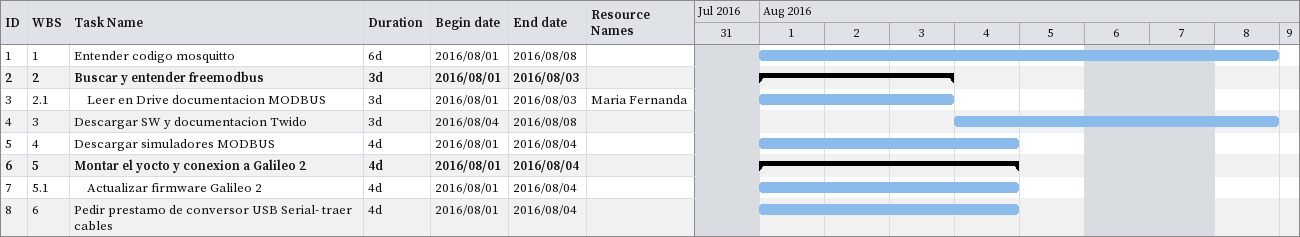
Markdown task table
| ID | WBS | Task | Duration | Start | Finish | Resources |
|---|---|---|---|---|---|---|
| 1 | 1 | Entender codigo mosquitto | 6d | 2016-08-01 | 2016-08-08 |  |
| 2 | 2 | **Buscar y entender freemodbus** | 3d | 2016-08-01 | 2016-08-03 |  |
| 3 | 2.1 | Leer en Drive documentacion MODBUS | 3d | 2016-08-01 | 2016-08-03 | Maria Fernanda |
| 4 | 3 | Descargar SW y documentacion Twido | 3d | 2016-08-04 | 2016-08-08 |  |
| 5 | 4 | Descargar simuladores MODBUS | 4d | 2016-08-01 | 2016-08-04 |  |
| 6 | 5 | **Montar el yocto y conexion a Galileo 2** | 4d | 2016-08-01 | 2016-08-04 |  |
| 7 | 5.1 | Actualizar firmware Galileo 2 | 4d | 2016-08-01 | 2016-08-04 |  |
| 8 | 6 | Pedir prestamo de conversor USB Serial- traer cables | 4d | 2016-08-01 | 2016-08-04 |  |
